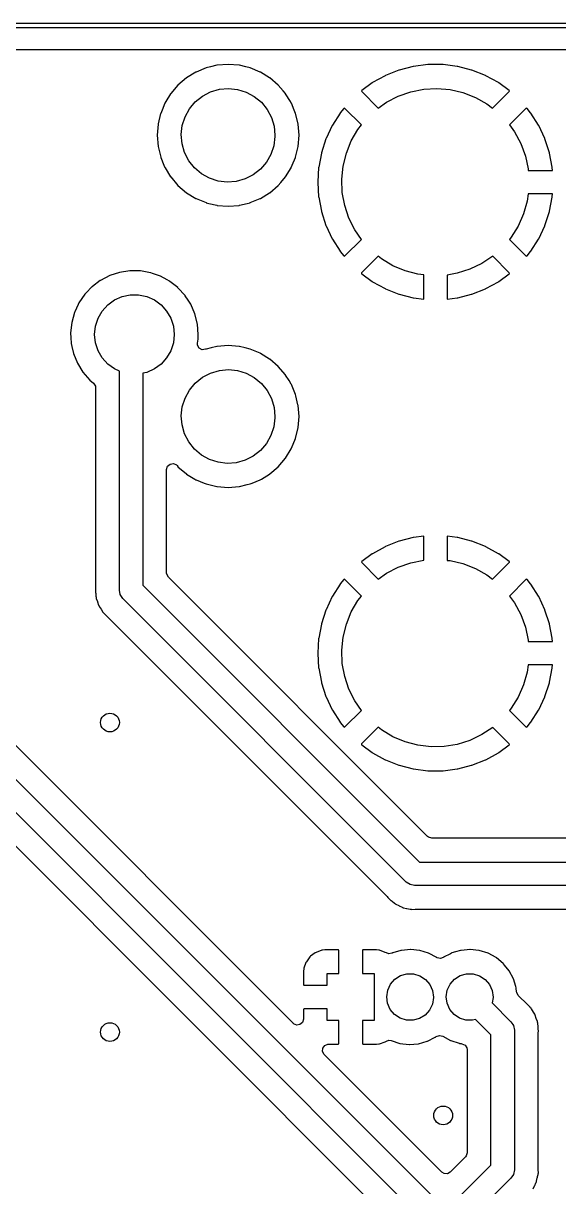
# Model space of a CAD drawing. Extents: x 10 to 287, y -200 to -10.
# Drawn here: x 145.98 to 157.41, y -80.01 to -55.19 of the extents above; entities that cross this region are included whole.
import ezdxf

# ---------------------------------------------------------------- set-up
doc = ezdxf.new("R2010")
doc.units = 0
doc.layers.add('BLACK', color=7, linetype='CONTINUOUS')

msp = doc.modelspace()

# ---------------------------------------------------------------- linework, layer by layer
at = {"layer": 'BLACK', "linetype": 'CONTINUOUS'}
for p, q in [((98.155, -55.185), (177.79, -55.185)), ((177.74, -55.285), (98.205, -55.285)), ((100.78, -55.7435), (175.6, -55.7435)), ((150.108, -56.0816), (149.972, -56.1144)), ((150.113, -56.0805), (150.108, -56.0816)), ((150.108, -56.0816), (150.108, -56.0816)), ((150.35, -56.0618), (150.113, -56.0805)), ((150.587, -56.0805), (150.35, -56.0618)), ((150.592, -56.0816), (150.587, -56.0805)), ((150.728, -56.1144), (150.592, -56.0816)), ((150.592, -56.0816), (150.592, -56.0816)), ((154.613, -56.0675), (154.308, -56.1061)), ((154.621, -56.067), (154.613, -56.0675)), ((154.929, -56.067), (154.621, -56.067)), ((154.937, -56.0675), (154.929, -56.067)), ((155.242, -56.1061), (154.937, -56.0675)), ((149.659, -56.2293), (149.465, -56.3482)), ((149.663, -56.2268), (149.659, -56.2293)), ((149.668, -56.2249), (149.663, -56.2268)), ((149.878, -56.1378), (149.668, -56.2249)), ((149.668, -56.2249), (149.668, -56.2249)), ((149.882, -56.1359), (149.878, -56.1378)), ((149.878, -56.1378), (149.878, -56.1378)), ((149.972, -56.1144), (149.882, -56.1359)), ((150.818, -56.1359), (150.728, -56.1144)), ((150.822, -56.1378), (150.818, -56.1359)), ((151.032, -56.2249), (150.822, -56.1378)), ((150.822, -56.1378), (150.822, -56.1378)), ((151.037, -56.2268), (151.032, -56.2249)), ((151.032, -56.2249), (151.032, -56.2249)), ((151.041, -56.2293), (151.037, -56.2268)), ((151.235, -56.3482), (151.041, -56.2293)), ((153.702, -56.3031), (153.432, -56.4513)), ((153.709, -56.2998), (153.702, -56.3031)), ((153.995, -56.1865), (153.709, -56.2998)), ((154.002, -56.184), (153.995, -56.1865)), ((154.3, -56.1075), (154.002, -56.184)), ((154.308, -56.1061), (154.3, -56.1075)), ((155.25, -56.1075), (155.242, -56.1061)), ((155.548, -56.184), (155.25, -56.1075)), ((155.555, -56.1865), (155.548, -56.184)), ((155.841, -56.2998), (155.555, -56.1865)), ((155.848, -56.3031), (155.841, -56.2998)), ((156.118, -56.4513), (155.848, -56.3031)), ((149.28, -56.505), (149.126, -56.6856)), ((149.461, -56.3508), (149.28, -56.505)), ((149.465, -56.3482), (149.461, -56.3508)), ((149.465, -56.3482), (149.465, -56.3482)), ((149.975, -56.6478), (150.163, -56.5927)), ((150.163, -56.5927), (150.357, -56.575)), ((150.357, -56.575), (150.551, -56.5954)), ((150.551, -56.5954), (150.738, -56.6531)), ((151.239, -56.3508), (151.235, -56.3482)), ((151.235, -56.3482), (151.235, -56.3482)), ((151.42, -56.505), (151.239, -56.3508)), ((151.525, -56.6286), (151.42, -56.505)), ((153.425, -56.4556), (153.202, -56.6177)), ((153.432, -56.4513), (153.425, -56.4556)), ((154.247, -56.6459), (154.524, -56.5908)), ((154.524, -56.5908), (154.806, -56.5752)), ((154.806, -56.5752), (155.088, -56.5996)), ((156.125, -56.4556), (156.118, -56.4513)), ((156.347, -56.6174), (156.125, -56.4556)), ((149.123, -56.6898), (149.021, -56.8572)), ((149.126, -56.6856), (149.123, -56.6898)), ((149.123, -56.6898), (149.123, -56.6898)), ((149.65, -56.8605), (149.802, -56.7382)), ((149.802, -56.7382), (149.975, -56.6478)), ((150.738, -56.6531), (150.909, -56.746)), ((150.909, -56.746), (151.06, -56.8704)), ((151.574, -56.6856), (151.525, -56.6286)), ((151.577, -56.6898), (151.574, -56.6856)), ((151.679, -56.8572), (151.577, -56.6898)), ((151.577, -56.6898), (151.577, -56.6898)), ((153.202, -56.6177), (153.194, -56.6286)), ((153.194, -56.6286), (153.201, -56.6414)), ((153.201, -56.6414), (153.554, -56.9952)), ((153.73, -56.8697), (153.981, -56.7395)), ((153.981, -56.7395), (154.247, -56.6459)), ((155.088, -56.5996), (155.363, -56.6634)), ((155.363, -56.6634), (155.627, -56.7653)), ((155.627, -56.7653), (155.873, -56.9034)), ((155.995, -56.9962), (156.35, -56.6411)), ((156.356, -56.6286), (156.347, -56.6174)), ((156.35, -56.6411), (156.356, -56.629)), ((156.356, -56.629), (156.356, -56.6286)), ((148.939, -57.0406), (148.911, -57.1074)), ((149, -56.8926), (148.939, -57.0406)), ((149.002, -56.888), (149, -56.8926)), ((149, -56.8926), (149, -56.8926)), ((149.021, -56.8572), (149.002, -56.888)), ((149.431, -57.1811), (149.525, -57.01)), ((149.525, -57.01), (149.65, -56.8605)), ((151.06, -56.8704), (151.183, -57.0216)), ((151.183, -57.0216), (151.275, -57.1939)), ((151.698, -56.888), (151.679, -56.8572)), ((151.7, -56.8926), (151.698, -56.888)), ((151.761, -57.0406), (151.7, -56.8926)), ((151.7, -56.8926), (151.7, -56.8926)), ((151.789, -57.1074), (151.761, -57.0406)), ((152.82, -57.003), (152.744, -57.0949)), ((152.831, -56.9958), (152.82, -57.003)), ((152.844, -57.0031), (152.831, -56.9958)), ((153.196, -57.3553), (152.844, -57.0031)), ((153.554, -56.9952), (153.73, -56.8697)), ((155.873, -56.9034), (155.995, -56.9962)), ((156.707, -57.002), (156.354, -57.3551)), ((156.718, -56.9958), (156.707, -57.002)), ((156.731, -57.0042), (156.718, -56.9958)), ((156.806, -57.0949), (156.731, -57.0042)), ((148.855, -57.3383), (148.837, -57.575)), ((148.857, -57.3307), (148.855, -57.3383)), ((148.91, -57.1122), (148.857, -57.3307)), ((148.911, -57.1074), (148.91, -57.1122)), ((149.372, -57.3671), (149.431, -57.1811)), ((151.275, -57.1939), (151.331, -57.3808)), ((151.79, -57.1122), (151.789, -57.1074)), ((151.843, -57.3307), (151.79, -57.1122)), ((151.845, -57.3383), (151.843, -57.3307)), ((151.863, -57.575), (151.845, -57.3383)), ((152.74, -57.1013), (152.575, -57.361)), ((152.744, -57.0949), (152.74, -57.1013)), ((156.81, -57.1013), (156.806, -57.0949)), ((156.975, -57.361), (156.81, -57.1013)), ((148.837, -57.575), (148.855, -57.8117)), ((149.35, -57.561), (149.372, -57.3671)), ((149.366, -57.7555), (149.35, -57.561)), ((151.331, -57.3808), (151.35, -57.575)), ((151.35, -57.575), (151.35, -57.6029)), ((151.845, -57.8117), (151.863, -57.575)), ((152.571, -57.368), (152.44, -57.6463)), ((152.575, -57.361), (152.571, -57.368)), ((152.979, -57.6951), (153.121, -57.4508)), ((153.121, -57.4508), (153.196, -57.3553)), ((156.354, -57.3551), (156.464, -57.5033)), ((156.464, -57.5033), (156.598, -57.752)), ((156.979, -57.368), (156.975, -57.361)), ((157.11, -57.6463), (156.979, -57.368)), ((148.855, -57.8117), (148.857, -57.8165)), ((148.857, -57.8165), (148.857, -57.8165)), ((148.857, -57.8165), (148.876, -57.8983)), ((149.42, -57.9431), (149.366, -57.7555)), ((151.325, -57.7965), (151.264, -57.9817)), ((151.35, -57.6029), (151.325, -57.7965)), ((151.824, -57.8983), (151.843, -57.8165)), ((151.843, -57.8165), (151.845, -57.8117)), ((151.843, -57.8165), (151.843, -57.8165)), ((152.437, -57.6537), (152.342, -57.9463)), ((152.44, -57.6463), (152.437, -57.6537)), ((152.873, -57.957), (152.979, -57.6951)), ((156.598, -57.752), (156.696, -58.017)), ((157.113, -57.6537), (157.11, -57.6463)), ((157.208, -57.9463), (157.113, -57.6537)), ((148.876, -57.8983), (148.911, -58.0426)), ((148.911, -58.0426), (148.913, -58.0472)), ((148.913, -58.0472), (148.913, -58.0472)), ((148.913, -58.0472), (148.98, -58.2106)), ((149.509, -58.1167), (149.42, -57.9431)), ((151.264, -57.9817), (151.167, -58.1514)), ((151.72, -58.2106), (151.787, -58.0472)), ((151.787, -58.0472), (151.789, -58.0426)), ((151.787, -58.0472), (151.787, -58.0472)), ((151.789, -58.0426), (151.824, -57.8983)), ((152.34, -57.954), (152.283, -58.2561)), ((152.342, -57.9463), (152.34, -57.954)), ((152.805, -58.2311), (152.873, -57.957)), ((156.696, -58.017), (156.755, -58.2932)), ((157.21, -57.954), (157.208, -57.9463)), ((157.267, -58.2561), (157.21, -57.954)), ((148.98, -58.2106), (149.002, -58.262)), ((149.002, -58.262), (149.004, -58.2662)), ((149.004, -58.2662), (149.123, -58.4602)), ((149.631, -58.2697), (149.509, -58.1167)), ((149.779, -58.3961), (149.631, -58.2697)), ((151.04, -58.2992), (150.886, -58.4193)), ((151.167, -58.1514), (151.04, -58.2992)), ((151.577, -58.4602), (151.696, -58.2662)), ((151.696, -58.2662), (151.698, -58.262)), ((151.698, -58.262), (151.72, -58.2106)), ((152.282, -58.264), (152.262, -58.571)), ((152.283, -58.2561), (152.282, -58.264)), ((152.776, -58.5122), (152.805, -58.2311)), ((156.755, -58.2932), (156.757, -58.325)), ((156.757, -58.325), (157.272, -58.325)), ((157.268, -58.264), (157.267, -58.2561)), ((157.272, -58.325), (157.268, -58.264)), ((149.123, -58.4602), (149.123, -58.4602)), ((149.123, -58.4602), (149.126, -58.4644)), ((149.126, -58.4644), (149.28, -58.645)), ((149.95, -58.4914), (149.779, -58.3961)), ((150.135, -58.5517), (149.95, -58.4914)), ((150.329, -58.5748), (150.135, -58.5517)), ((150.524, -58.5598), (150.329, -58.5748)), ((150.712, -58.5073), (150.524, -58.5598)), ((150.886, -58.4193), (150.712, -58.5073)), ((151.42, -58.645), (151.476, -58.579)), ((151.476, -58.579), (151.574, -58.4644)), ((151.574, -58.4644), (151.577, -58.4602)), ((151.577, -58.4602), (151.577, -58.4602)), ((152.262, -58.571), (152.262, -58.579)), ((152.262, -58.579), (152.282, -58.886)), ((152.787, -58.7945), (152.776, -58.5122)), ((149.28, -58.645), (149.461, -58.7992)), ((149.461, -58.7992), (149.465, -58.8018)), ((149.465, -58.8018), (149.465, -58.8018)), ((149.465, -58.8018), (149.659, -58.9207)), ((151.041, -58.9207), (151.235, -58.8018)), ((151.235, -58.8018), (151.239, -58.7992)), ((151.235, -58.8018), (151.235, -58.8018)), ((151.239, -58.7992), (151.42, -58.645)), ((152.838, -59.0724), (152.787, -58.7945)), ((156.754, -58.825), (156.733, -58.9806)), ((157.272, -58.825), (156.754, -58.825)), ((157.268, -58.886), (157.272, -58.825)), ((149.659, -58.9207), (149.663, -58.9232)), ((149.663, -58.9232), (149.668, -58.9251)), ((149.668, -58.9251), (149.668, -58.9251)), ((149.668, -58.9251), (149.878, -59.0122)), ((149.878, -59.0122), (149.882, -59.0141)), ((149.882, -59.0141), (149.941, -59.0282)), ((149.941, -59.0282), (150.108, -59.0684)), ((150.108, -59.0684), (150.108, -59.0684)), ((150.108, -59.0684), (150.113, -59.0695)), ((150.113, -59.0695), (150.35, -59.0882)), ((150.35, -59.0882), (150.587, -59.0695)), ((150.587, -59.0695), (150.592, -59.0684)), ((150.592, -59.0684), (150.759, -59.0282)), ((150.592, -59.0684), (150.592, -59.0684)), ((150.759, -59.0282), (150.818, -59.0141)), ((150.818, -59.0141), (150.822, -59.0122)), ((150.822, -59.0122), (151.032, -58.9251)), ((151.032, -58.9251), (151.037, -58.9232)), ((151.032, -58.9251), (151.032, -58.9251)), ((151.037, -58.9232), (151.041, -58.9207)), ((152.282, -58.886), (152.283, -58.8939)), ((152.283, -58.8939), (152.34, -59.196)), ((152.927, -59.3404), (152.838, -59.0724)), ((156.733, -58.9806), (156.657, -59.2525)), ((157.21, -59.196), (157.267, -58.8939)), ((157.267, -58.8939), (157.268, -58.886)), ((152.34, -59.196), (152.342, -59.2037)), ((152.342, -59.2037), (152.437, -59.4963)), ((156.657, -59.2525), (156.543, -59.5109)), ((157.113, -59.4963), (157.208, -59.2037)), ((157.208, -59.2037), (157.21, -59.196)), ((152.437, -59.4963), (152.44, -59.5037)), ((152.44, -59.5037), (152.571, -59.782)), ((153.054, -59.5931), (152.927, -59.3404)), ((156.543, -59.5109), (156.393, -59.7506)), ((156.979, -59.782), (157.11, -59.5037)), ((157.11, -59.5037), (157.113, -59.4963)), ((152.571, -59.782), (152.575, -59.789)), ((152.575, -59.789), (152.74, -60.0487)), ((152.843, -60.148), (153.194, -59.7966)), ((153.194, -59.7966), (153.054, -59.5931)), ((156.393, -59.7506), (156.355, -59.7958)), ((156.355, -59.7958), (156.706, -60.1469)), ((156.81, -60.0487), (156.975, -59.789)), ((156.975, -59.789), (156.979, -59.782)), ((152.74, -60.0487), (152.744, -60.0551)), ((152.744, -60.0551), (152.819, -60.1458)), ((156.73, -60.147), (156.806, -60.0551)), ((156.806, -60.0551), (156.81, -60.0487)), ((152.819, -60.1458), (152.832, -60.1542)), ((152.832, -60.1542), (152.843, -60.148)), ((153.555, -60.1543), (153.2, -60.5089)), ((153.625, -60.2113), (153.555, -60.1543)), ((153.867, -60.357), (153.625, -60.2113)), ((155.766, -60.3123), (155.511, -60.4346)), ((155.998, -60.1572), (155.766, -60.3123)), ((156.349, -60.5086), (155.998, -60.1572)), ((156.706, -60.1469), (156.719, -60.1542)), ((156.719, -60.1542), (156.73, -60.147)), ((148.034, -60.499), (147.822, -60.5684)), ((148.255, -60.4652), (148.034, -60.499)), ((148.26, -60.4652), (148.255, -60.4652)), ((148.404, -60.467), (148.26, -60.4652)), ((148.26, -60.4652), (148.26, -60.4652)), ((148.478, -60.4679), (148.404, -60.467)), ((148.483, -60.4688), (148.478, -60.4679)), ((148.693, -60.5062), (148.483, -60.4688)), ((148.483, -60.4688), (148.483, -60.4688)), ((148.698, -60.5071), (148.693, -60.5062)), ((148.693, -60.5062), (148.693, -60.5062)), ((148.703, -60.5088), (148.698, -60.5071)), ((148.738, -60.521), (148.703, -60.5088)), ((148.703, -60.5088), (148.703, -60.5088)), ((148.904, -60.5799), (148.738, -60.521)), ((153.2, -60.5089), (153.194, -60.521)), ((153.194, -60.521), (153.203, -60.5326)), ((153.203, -60.5326), (153.425, -60.6944)), ((154.127, -60.4672), (153.867, -60.357)), ((154.4, -60.5396), (154.127, -60.4672)), ((154.525, -60.5543), (154.4, -60.5396)), ((154.525, -61.0714), (154.525, -60.5543)), ((155.242, -60.5197), (155.025, -60.5558)), ((155.025, -60.5558), (155.025, -61.0714)), ((155.511, -60.4346), (155.242, -60.5197)), ((156.125, -60.6944), (156.348, -60.5323)), ((156.348, -60.5323), (156.356, -60.5214)), ((156.356, -60.521), (156.349, -60.5086)), ((156.356, -60.5214), (156.356, -60.521)), ((147.441, -60.8094), (147.322, -60.9346)), ((147.445, -60.8056), (147.441, -60.8094)), ((147.455, -60.7978), (147.445, -60.8056)), ((147.619, -60.6746), (147.455, -60.7978)), ((147.624, -60.6715), (147.619, -60.6746)), ((147.619, -60.6746), (147.619, -60.6746)), ((147.822, -60.5684), (147.624, -60.6715)), ((148.909, -60.5816), (148.904, -60.5799)), ((148.904, -60.5799), (148.904, -60.5799)), ((149.047, -60.6581), (148.909, -60.5816)), ((149.096, -60.6849), (149.047, -60.6581)), ((149.104, -60.6896), (149.096, -60.6849)), ((149.108, -60.6928), (149.104, -60.6896)), ((149.276, -60.8248), (149.108, -60.6928)), ((149.108, -60.6928), (149.108, -60.6928)), ((153.425, -60.6944), (153.432, -60.6987)), ((153.432, -60.6987), (153.702, -60.8469)), ((155.848, -60.8469), (156.118, -60.6987)), ((156.118, -60.6987), (156.125, -60.6944)), ((147.291, -60.9671), (147.165, -61.1517)), ((147.322, -60.9346), (147.291, -60.9671)), ((147.925, -61.0889), (148.087, -61.0166)), ((148.087, -61.0166), (148.261, -60.9797)), ((148.261, -60.9797), (148.439, -60.9797)), ((148.439, -60.9797), (148.613, -61.0166)), ((148.613, -61.0166), (148.775, -61.0889)), ((149.276, -60.8249), (149.276, -60.8248)), ((149.28, -60.8281), (149.276, -60.8249)), ((149.43, -60.9933), (149.28, -60.8281)), ((149.433, -60.9976), (149.43, -60.9933)), ((149.495, -61.0945), (149.433, -60.9976)), ((149.433, -60.9976), (149.433, -60.9976)), ((153.702, -60.8469), (153.709, -60.8502)), ((153.709, -60.8502), (153.995, -60.9635)), ((153.995, -60.9635), (154.002, -60.966)), ((154.002, -60.966), (154.3, -61.0425)), ((154.3, -61.0425), (154.308, -61.0439)), ((154.308, -61.0439), (154.525, -61.0714)), ((155.025, -61.0714), (155.242, -61.0439)), ((155.242, -61.0439), (155.25, -61.0425)), ((155.25, -61.0425), (155.548, -60.966)), ((155.548, -60.966), (155.555, -60.9635)), ((155.555, -60.9635), (155.841, -60.8502)), ((155.841, -60.8502), (155.848, -60.8469)), ((147.149, -61.1856), (147.076, -61.3419)), ((147.165, -61.1517), (147.149, -61.1856)), ((147.662, -61.3254), (147.781, -61.1933)), ((147.781, -61.1933), (147.925, -61.0889)), ((148.775, -61.0889), (148.919, -61.1933)), ((148.919, -61.1933), (149.038, -61.3254)), ((149.551, -61.1808), (149.495, -61.0945)), ((149.64, -61.3857), (149.551, -61.1808)), ((147.071, -61.3543), (147.011, -61.5696)), ((147.076, -61.3419), (147.071, -61.3543)), ((147.519, -61.6483), (147.573, -61.4793)), ((147.573, -61.4793), (147.662, -61.3254)), ((149.038, -61.3254), (149.127, -61.4793)), ((149.127, -61.4793), (149.181, -61.6483)), ((149.695, -61.6024), (149.64, -61.3857)), ((147.011, -61.5696), (146.987, -61.7917)), ((146.987, -61.7917), (146.988, -61.7968)), ((146.988, -61.7968), (146.988, -61.7969)), ((146.988, -61.7969), (146.993, -61.8916)), ((147.5, -61.825), (147.519, -61.6483)), ((149.181, -61.6483), (149.2, -61.825)), ((149.713, -61.825), (149.695, -61.6024)), ((146.993, -61.8916), (147, -62.0147)), ((147, -62.0147), (147.001, -62.0198)), ((147.001, -62.0198), (147.001, -62.0198)), ((147.001, -62.0198), (147.015, -62.0816)), ((147.519, -62.0017), (147.5, -61.825)), ((147.573, -62.1707), (147.519, -62.0017)), ((149.181, -62.0017), (149.127, -62.1707)), ((149.2, -61.825), (149.181, -62.0017)), ((149.696, -62.0085), (149.707, -61.9266)), ((149.699, -62.0561), (149.696, -62.0085)), ((149.735, -62.1171), (149.699, -62.0561)), ((149.707, -61.9266), (149.712, -61.8916)), ((149.712, -61.8916), (149.713, -61.825)), ((147.015, -62.0816), (147.049, -62.2326)), ((147.049, -62.2326), (147.133, -62.4396)), ((147.662, -62.3246), (147.573, -62.1707)), ((149.127, -62.1707), (149.038, -62.3246)), ((149.799, -62.1489), (149.735, -62.1171)), ((149.869, -62.1413), (149.799, -62.1489)), ((149.878, -62.1378), (149.869, -62.1413)), ((149.882, -62.1359), (149.878, -62.1378)), ((149.878, -62.1378), (149.878, -62.1378)), ((149.986, -62.111), (149.882, -62.1359)), ((150.108, -62.0816), (149.986, -62.111)), ((150.113, -62.0805), (150.108, -62.0816)), ((150.108, -62.0816), (150.108, -62.0816)), ((150.35, -62.0618), (150.113, -62.0805)), ((150.587, -62.0805), (150.35, -62.0618)), ((150.592, -62.0816), (150.587, -62.0805)), ((150.714, -62.111), (150.592, -62.0816)), ((150.592, -62.0816), (150.592, -62.0816)), ((150.818, -62.1359), (150.714, -62.111)), ((150.822, -62.1378), (150.818, -62.1359)), ((151.032, -62.2249), (150.822, -62.1378)), ((150.822, -62.1378), (150.822, -62.1378)), ((151.037, -62.2268), (151.032, -62.2249)), ((151.032, -62.2249), (151.032, -62.2249)), ((151.041, -62.2293), (151.037, -62.2268)), ((151.235, -62.3482), (151.041, -62.2293)), ((147.133, -62.4396), (147.25, -62.6301)), ((147.781, -62.4567), (147.662, -62.3246)), ((147.925, -62.5611), (147.781, -62.4567)), ((148.919, -62.4567), (148.775, -62.5611)), ((149.038, -62.3246), (148.919, -62.4567)), ((151.239, -62.3508), (151.235, -62.3482)), ((151.235, -62.3482), (151.235, -62.3482)), ((151.42, -62.505), (151.239, -62.3508)), ((151.574, -62.6856), (151.42, -62.505)), ((147.25, -62.6301), (147.396, -62.7989)), ((147.396, -62.7989), (147.473, -62.8625)), ((148.03, -62.6079), (147.925, -62.5611)), ((148.03, -67.28), (148.03, -62.6079)), ((148.613, -62.6334), (148.53, -62.651)), ((148.53, -62.651), (148.53, -67.1764)), ((148.775, -62.5611), (148.613, -62.6334)), ((149.65, -62.8605), (149.802, -62.7382)), ((149.802, -62.7382), (149.975, -62.6478)), ((149.975, -62.6478), (150.163, -62.5927)), ((150.163, -62.5927), (150.357, -62.575)), ((150.357, -62.575), (150.551, -62.5954)), ((150.551, -62.5954), (150.738, -62.6531)), ((150.738, -62.6531), (150.909, -62.746)), ((150.909, -62.746), (151.06, -62.8704)), ((151.577, -62.6898), (151.574, -62.6856)), ((151.65, -62.8093), (151.577, -62.6898)), ((151.577, -62.6898), (151.577, -62.6898)), ((147.473, -62.8625), (147.476, -62.8651)), ((147.476, -62.8651), (147.516, -62.924)), ((147.516, -62.924), (147.522, -62.9621)), ((147.522, -62.9621), (147.522, -67.2129)), ((149.431, -63.1811), (149.525, -63.01)), ((149.525, -63.01), (149.65, -62.8605)), ((151.06, -62.8704), (151.183, -63.0216)), ((151.183, -63.0216), (151.275, -63.1939)), ((151.698, -62.888), (151.65, -62.8093)), ((151.7, -62.8926), (151.698, -62.888)), ((151.787, -63.1028), (151.7, -62.8926)), ((151.7, -62.8926), (151.7, -62.8926)), ((149.372, -63.3671), (149.431, -63.1811)), ((151.275, -63.1939), (151.331, -63.3808)), ((151.789, -63.1074), (151.787, -63.1028)), ((151.796, -63.1362), (151.789, -63.1074)), ((151.841, -63.3232), (151.796, -63.1362)), ((149.35, -63.561), (149.372, -63.3671)), ((151.331, -63.3808), (151.35, -63.575)), ((151.845, -63.3383), (151.841, -63.3232)), ((151.863, -63.575), (151.845, -63.3383)), ((149.366, -63.7555), (149.35, -63.561)), ((149.42, -63.9431), (149.366, -63.7555)), ((151.35, -63.6029), (151.325, -63.7965)), ((151.35, -63.575), (151.35, -63.6029)), ((151.845, -63.8117), (151.863, -63.575)), ((149.509, -64.1167), (149.42, -63.9431)), ((151.264, -63.9817), (151.167, -64.1514)), ((151.325, -63.7965), (151.264, -63.9817)), ((151.789, -64.0426), (151.845, -63.8117)), ((149.631, -64.2697), (149.509, -64.1167)), ((149.779, -64.3961), (149.631, -64.2697)), ((151.167, -64.1514), (151.04, -64.2992)), ((151.577, -64.4602), (151.696, -64.2662)), ((151.696, -64.2662), (151.698, -64.262)), ((151.698, -64.262), (151.703, -64.251)), ((151.703, -64.251), (151.787, -64.0472)), ((151.787, -64.0472), (151.789, -64.0426)), ((151.787, -64.0472), (151.787, -64.0472)), ((149.95, -64.4914), (149.779, -64.3961)), ((150.135, -64.5517), (149.95, -64.4914)), ((150.712, -64.5073), (150.524, -64.5598)), ((150.886, -64.4193), (150.712, -64.5073)), ((151.04, -64.2992), (150.886, -64.4193)), ((151.42, -64.645), (151.574, -64.4644)), ((151.574, -64.4644), (151.577, -64.4602)), ((151.577, -64.4602), (151.577, -64.4602)), ((149.038, -64.7037), (149.059, -64.6356)), ((149.038, -66.9136), (149.038, -64.7037)), ((149.059, -64.6356), (149.112, -64.5891)), ((149.112, -64.5891), (149.182, -64.579)), ((149.182, -64.579), (149.247, -64.6085)), ((149.247, -64.6085), (149.26, -64.6219)), ((149.26, -64.6219), (149.277, -64.6412)), ((149.277, -64.6412), (149.28, -64.645)), ((149.28, -64.645), (149.461, -64.7992)), ((150.329, -64.5748), (150.135, -64.5517)), ((150.524, -64.5598), (150.329, -64.5748)), ((151.239, -64.7992), (151.42, -64.645)), ((149.461, -64.7992), (149.465, -64.8018)), ((149.465, -64.8018), (149.465, -64.8018)), ((149.465, -64.8018), (149.64, -64.9094)), ((149.64, -64.9094), (149.663, -64.9232)), ((149.663, -64.9232), (149.668, -64.9251)), ((149.668, -64.9251), (149.668, -64.9251)), ((149.668, -64.9251), (149.839, -64.9961)), ((149.839, -64.9961), (149.882, -65.0141)), ((149.882, -65.0141), (149.941, -65.0282)), ((149.941, -65.0282), (150.108, -65.0684)), ((150.592, -65.0684), (150.759, -65.0282)), ((150.759, -65.0282), (150.818, -65.0141)), ((150.818, -65.0141), (150.861, -64.9961)), ((150.861, -64.9961), (151.032, -64.9251)), ((151.032, -64.9251), (151.037, -64.9232)), ((151.032, -64.9251), (151.032, -64.9251)), ((151.037, -64.9232), (151.06, -64.9094)), ((151.06, -64.9094), (151.235, -64.8018)), ((151.235, -64.8018), (151.239, -64.7992)), ((151.235, -64.8018), (151.235, -64.8018)), ((150.108, -65.0684), (150.108, -65.0684)), ((150.108, -65.0684), (150.113, -65.0695)), ((150.113, -65.0695), (150.35, -65.0882)), ((150.35, -65.0882), (150.587, -65.0695)), ((150.587, -65.0695), (150.592, -65.0684)), ((150.592, -65.0684), (150.592, -65.0684)), ((153.995, -66.2365), (153.709, -66.3498)), ((154.002, -66.234), (153.995, -66.2365)), ((154.3, -66.1575), (154.002, -66.234)), ((154.308, -66.1561), (154.3, -66.1575)), ((154.525, -66.1286), (154.308, -66.1561)), ((154.525, -66.6407), (154.525, -66.1286)), ((155.242, -66.1561), (155.025, -66.1286)), ((155.025, -66.1286), (155.025, -66.6442)), ((155.25, -66.1575), (155.242, -66.1561)), ((155.548, -66.234), (155.25, -66.1575)), ((155.555, -66.2365), (155.548, -66.234)), ((155.841, -66.3498), (155.555, -66.2365)), ((151.742, -76.5238), (141.679, -66.4611)), ((153.425, -66.5056), (153.202, -66.6677)), ((153.432, -66.5013), (153.425, -66.5056)), ((153.702, -66.3531), (153.432, -66.5013)), ((153.709, -66.3498), (153.702, -66.3531)), ((155.848, -66.3531), (155.841, -66.3498)), ((156.118, -66.5013), (155.848, -66.3531)), ((156.125, -66.5056), (156.118, -66.5013)), ((156.347, -66.6674), (156.125, -66.5056)), ((153.202, -66.6677), (153.194, -66.6786)), ((153.194, -66.6786), (153.201, -66.6914)), ((153.201, -66.6914), (153.554, -67.0452)), ((153.981, -66.7895), (154.247, -66.6959)), ((154.247, -66.6959), (154.524, -66.6408)), ((154.524, -66.6408), (154.525, -66.6407)), ((155.025, -66.6442), (155.088, -66.6496)), ((155.088, -66.6496), (155.363, -66.7134)), ((155.363, -66.7134), (155.627, -66.8153)), ((155.995, -67.0462), (156.35, -66.6911)), ((156.356, -66.6786), (156.347, -66.6674)), ((156.35, -66.6911), (156.356, -66.679)), ((156.356, -66.679), (156.356, -66.6786)), ((141.272, -66.7732), (155.003, -80.5038)), ((149.041, -66.9404), (149.038, -66.9136)), ((149.075, -67.0027), (149.041, -66.9404)), ((154.607, -72.5346), (149.075, -67.0027)), ((153.554, -67.0452), (153.73, -66.9197)), ((153.73, -66.9197), (153.981, -66.7895)), ((155.627, -66.8153), (155.873, -66.9534)), ((155.873, -66.9534), (155.995, -67.0462)), ((154.79, -80.9982), (140.992, -67.2)), ((147.52, -67.2319), (147.517, -67.2533)), ((147.517, -67.2533), (147.517, -67.2606)), ((147.517, -67.2606), (147.517, -67.2606)), ((147.517, -67.2606), (147.521, -67.306)), ((147.522, -67.2129), (147.52, -67.2319)), ((148.53, -67.1764), (154.434, -73.08)), ((152.74, -67.1513), (152.575, -67.411)), ((152.744, -67.1449), (152.74, -67.1513)), ((152.82, -67.053), (152.744, -67.1449)), ((152.831, -67.0458), (152.82, -67.053)), ((152.844, -67.0531), (152.831, -67.0458)), ((153.196, -67.4053), (152.844, -67.0531)), ((156.707, -67.052), (156.354, -67.4051)), ((156.718, -67.0458), (156.707, -67.052)), ((156.731, -67.0542), (156.718, -67.0458)), ((156.806, -67.1449), (156.731, -67.0542)), ((156.81, -67.1513), (156.806, -67.1449)), ((156.975, -67.411), (156.81, -67.1513)), ((147.521, -67.306), (147.522, -67.3162)), ((147.522, -67.3162), (147.522, -67.3243)), ((147.522, -67.3243), (147.522, -67.3279)), ((147.522, -67.3279), (147.525, -67.3525)), ((147.525, -67.3525), (147.525, -67.3569)), ((147.525, -67.3569), (147.529, -67.4051)), ((147.529, -67.4051), (147.531, -67.4296)), ((147.531, -67.4296), (147.533, -67.4366)), ((147.533, -67.4366), (147.535, -67.4426)), ((147.535, -67.4426), (147.536, -67.4484)), ((147.536, -67.4484), (147.537, -67.4557)), ((147.537, -67.4557), (147.562, -67.5243)), ((148.049, -67.3757), (148.03, -67.28)), ((148.103, -67.4568), (148.049, -67.3757)), ((154.153, -73.5068), (148.103, -67.4568)), ((152.571, -67.418), (152.44, -67.6963)), ((152.575, -67.411), (152.571, -67.418)), ((152.979, -67.7451), (153.121, -67.5008)), ((153.121, -67.5008), (153.196, -67.4053)), ((156.354, -67.4051), (156.464, -67.5533)), ((156.979, -67.418), (156.975, -67.411)), ((157.11, -67.6963), (156.979, -67.418)), ((140.818, -67.7454), (154.245, -81.1719)), ((147.562, -67.5243), (147.563, -67.5285)), ((147.563, -67.5285), (147.586, -67.5979)), ((147.586, -67.5979), (147.589, -67.6042)), ((147.589, -67.6042), (147.592, -67.6096)), ((147.592, -67.6096), (147.595, -67.6151)), ((147.595, -67.6151), (147.597, -67.6219)), ((147.597, -67.6219), (147.601, -67.6281)), ((147.601, -67.6281), (147.601, -67.6281)), ((147.601, -67.6281), (147.637, -67.683)), ((147.637, -67.683), (147.64, -67.6867)), ((147.64, -67.6867), (147.677, -67.7491)), ((147.677, -67.7491), (147.681, -67.7533)), ((147.681, -67.7533), (147.681, -67.7533)), ((147.681, -67.7533), (147.685, -67.7575)), ((147.685, -67.7575), (147.685, -67.7575)), ((147.685, -67.7575), (147.687, -67.7605)), ((147.687, -67.7605), (147.69, -67.7637)), ((147.69, -67.7637), (147.694, -67.7699)), ((152.437, -67.7037), (152.342, -67.9963)), ((152.44, -67.6963), (152.437, -67.7037)), ((152.873, -68.007), (152.979, -67.7451)), ((156.464, -67.5533), (156.598, -67.802)), ((157.113, -67.7037), (157.11, -67.6963)), ((157.208, -67.9963), (157.113, -67.7037)), ((147.694, -67.7699), (147.749, -67.822)), ((147.749, -67.822), (147.75, -67.8231)), ((147.75, -67.8231), (147.753, -67.8255)), ((147.753, -67.8255), (153.746, -73.8189)), ((152.34, -68.004), (152.283, -68.3061)), ((152.342, -67.9963), (152.34, -68.004)), ((152.805, -68.2811), (152.873, -68.007)), ((156.598, -67.802), (156.696, -68.067)), ((157.21, -68.004), (157.208, -67.9963)), ((157.267, -68.3061), (157.21, -68.004)), ((156.696, -68.067), (156.755, -68.3432)), ((152.282, -68.314), (152.262, -68.621)), ((152.283, -68.3061), (152.282, -68.314)), ((152.776, -68.5622), (152.805, -68.2811)), ((156.755, -68.3432), (156.757, -68.375)), ((156.757, -68.375), (157.272, -68.375)), ((157.268, -68.314), (157.267, -68.3061)), ((157.272, -68.375), (157.268, -68.314)), ((152.262, -68.621), (152.262, -68.629)), ((152.262, -68.629), (152.282, -68.936)), ((152.787, -68.8445), (152.776, -68.5622)), ((152.282, -68.936), (152.283, -68.9439)), ((152.283, -68.9439), (152.34, -69.246)), ((152.838, -69.1224), (152.787, -68.8445)), ((156.754, -68.875), (156.733, -69.0306)), ((157.272, -68.875), (156.754, -68.875)), ((157.21, -69.246), (157.267, -68.9439)), ((157.267, -68.9439), (157.268, -68.936)), ((157.268, -68.936), (157.272, -68.875)), ((152.34, -69.246), (152.342, -69.2537)), ((152.342, -69.2537), (152.437, -69.5463)), ((152.927, -69.3904), (152.838, -69.1224)), ((156.733, -69.0306), (156.657, -69.3025)), ((157.113, -69.5463), (157.208, -69.2537)), ((157.208, -69.2537), (157.21, -69.246)), ((153.054, -69.6431), (152.927, -69.3904)), ((156.657, -69.3025), (156.543, -69.5609)), ((152.437, -69.5463), (152.44, -69.5537)), ((152.44, -69.5537), (152.571, -69.832)), ((153.194, -69.8466), (153.054, -69.6431)), ((156.543, -69.5609), (156.393, -69.8006)), ((156.979, -69.832), (157.11, -69.5537)), ((157.11, -69.5537), (157.113, -69.5463)), ((152.571, -69.832), (152.575, -69.839)), ((152.575, -69.839), (152.74, -70.0987)), ((152.843, -70.198), (153.194, -69.8466)), ((156.393, -69.8006), (156.355, -69.8458)), ((156.355, -69.8458), (156.706, -70.1969)), ((156.81, -70.0987), (156.975, -69.839)), ((156.975, -69.839), (156.979, -69.832)), ((152.74, -70.0987), (152.744, -70.1051)), ((152.744, -70.1051), (152.819, -70.1958)), ((152.819, -70.1958), (152.832, -70.2042)), ((152.832, -70.2042), (152.843, -70.198)), ((153.555, -70.2043), (153.2, -70.5589)), ((153.625, -70.2613), (153.555, -70.2043)), ((155.998, -70.2072), (155.766, -70.3623)), ((156.349, -70.5586), (155.998, -70.2072)), ((156.706, -70.1969), (156.719, -70.2042)), ((156.719, -70.2042), (156.73, -70.197)), ((156.73, -70.197), (156.806, -70.1051)), ((156.806, -70.1051), (156.81, -70.0987)), ((153.867, -70.407), (153.625, -70.2613)), ((154.127, -70.5172), (153.867, -70.407)), ((155.511, -70.4846), (155.242, -70.5697)), ((155.766, -70.3623), (155.511, -70.4846)), ((153.2, -70.5589), (153.194, -70.571)), ((153.194, -70.571), (153.203, -70.5826)), ((153.203, -70.5826), (153.425, -70.7444)), ((154.4, -70.5896), (154.127, -70.5172)), ((154.681, -70.6228), (154.4, -70.5896)), ((154.963, -70.6161), (154.681, -70.6228)), ((155.242, -70.5697), (154.963, -70.6161)), ((156.125, -70.7444), (156.348, -70.5823)), ((156.348, -70.5823), (156.356, -70.5714)), ((156.356, -70.571), (156.349, -70.5586)), ((156.356, -70.5714), (156.356, -70.571)), ((153.425, -70.7444), (153.432, -70.7487)), ((153.432, -70.7487), (153.702, -70.8969)), ((153.702, -70.8969), (153.709, -70.9002)), ((153.709, -70.9002), (153.995, -71.0135)), ((155.555, -71.0135), (155.841, -70.9002)), ((155.841, -70.9002), (155.848, -70.8969)), ((155.848, -70.8969), (156.118, -70.7487)), ((156.118, -70.7487), (156.125, -70.7444)), ((153.995, -71.0135), (154.002, -71.016)), ((154.002, -71.016), (154.3, -71.0925)), ((154.3, -71.0925), (154.308, -71.0939)), ((154.308, -71.0939), (154.613, -71.1325)), ((154.613, -71.1325), (154.621, -71.133)), ((154.621, -71.133), (154.929, -71.133)), ((154.929, -71.133), (154.937, -71.1325)), ((154.937, -71.1325), (155.242, -71.0939)), ((155.242, -71.0939), (155.25, -71.0925)), ((155.25, -71.0925), (155.548, -71.016)), ((155.548, -71.016), (155.555, -71.0135)), ((154.628, -72.5515), (154.607, -72.5346)), ((154.696, -72.5715), (154.628, -72.5515)), ((169.929, -72.5715), (154.696, -72.5715)), ((154.434, -73.08), (170.191, -73.08)), ((154.234, -73.561), (154.153, -73.5068)), ((154.33, -73.58), (154.234, -73.561)), ((170.295, -73.58), (154.33, -73.58)), ((153.746, -73.8189), (153.759, -73.8333)), ((153.759, -73.8333), (153.767, -73.8449)), ((153.767, -73.8449), (153.767, -73.8449)), ((153.767, -73.8449), (153.771, -73.8508)), ((153.771, -73.8508), (153.777, -73.8556)), ((153.777, -73.8556), (153.777, -73.8556)), ((153.777, -73.8556), (153.812, -73.885)), ((153.812, -73.885), (153.819, -73.892)), ((153.819, -73.892), (153.825, -73.8977)), ((153.825, -73.8977), (153.828, -73.8999)), ((153.828, -73.8999), (153.847, -73.9153)), ((153.847, -73.9153), (153.851, -73.9181)), ((153.851, -73.9181), (153.899, -73.9592)), ((153.899, -73.9592), (153.906, -73.9653)), ((153.906, -73.9653), (153.913, -73.9687)), ((153.913, -73.9687), (153.918, -73.972)), ((153.918, -73.972), (153.923, -73.9752)), ((153.923, -73.9752), (153.929, -73.9797)), ((153.929, -73.9797), (153.995, -74.0107)), ((153.995, -74.0107), (153.999, -74.0126)), ((153.999, -74.0126), (154.064, -74.0458)), ((154.064, -74.0458), (154.071, -74.0475)), ((154.071, -74.0475), (154.077, -74.0496)), ((154.077, -74.0496), (154.082, -74.0515)), ((154.082, -74.0515), (154.089, -74.0546)), ((154.089, -74.0546), (154.096, -74.0561)), ((154.096, -74.0561), (154.096, -74.0561)), ((154.096, -74.0561), (154.16, -74.0695)), ((154.16, -74.0695), (154.165, -74.0705)), ((154.165, -74.0705), (154.236, -74.0878)), ((154.236, -74.0878), (154.241, -74.0882)), ((154.241, -74.0882), (154.241, -74.0882)), ((154.241, -74.0882), (154.247, -74.0885)), ((154.247, -74.0885), (154.247, -74.0885)), ((154.247, -74.0885), (154.251, -74.0888)), ((154.251, -74.0888), (154.255, -74.0891)), ((154.255, -74.0891), (154.262, -74.0906)), ((154.262, -74.0906), (154.34, -74.0885)), ((154.34, -74.0885), (154.343, -74.0885)), ((154.343, -74.0885), (170.228, -74.0885)), ((152.347, -74.9615), (152.227, -75.0067)), ((152.363, -74.9579), (152.347, -74.9615)), ((152.414, -74.9524), (152.363, -74.9579)), ((152.42, -74.952), (152.414, -74.9524)), ((152.697, -74.952), (152.42, -74.952)), ((152.705, -74.9537), (152.697, -74.952)), ((152.707, -74.9549), (152.705, -74.9537)), ((152.711, -74.9701), (152.707, -74.9549)), ((153.221, -74.9579), (153.219, -74.9655)), ((153.222, -74.9565), (153.221, -74.9579)), ((153.237, -74.952), (153.222, -74.9565)), ((153.51, -74.952), (153.237, -74.952)), ((153.516, -74.9524), (153.51, -74.952)), ((153.567, -74.9579), (153.516, -74.9524)), ((153.583, -74.9615), (153.567, -74.9579)), ((153.703, -75.0067), (153.583, -74.9615)), ((154.051, -74.964), (154.045, -74.9646)), ((154.179, -74.9524), (154.051, -74.964)), ((154.051, -74.964), (154.051, -74.964)), ((154.242, -74.9466), (154.179, -74.9524)), ((154.248, -74.9473), (154.242, -74.9466)), ((154.433, -74.9667), (154.248, -74.9473)), ((154.248, -74.9473), (154.248, -74.9473)), ((155.321, -74.964), (155.315, -74.9646)), ((155.449, -74.9524), (155.321, -74.964)), ((155.321, -74.964), (155.321, -74.964)), ((155.512, -74.9466), (155.449, -74.9524)), ((155.518, -74.9473), (155.512, -74.9466)), ((155.703, -74.9667), (155.518, -74.9473)), ((155.518, -74.9473), (155.518, -74.9473)), ((152.02, -75.2064), (152.012, -75.2219)), ((152.097, -75.1043), (152.02, -75.2064)), ((152.109, -75.0917), (152.097, -75.1043)), ((152.211, -75.0152), (152.109, -75.0917)), ((152.227, -75.0067), (152.211, -75.0152)), ((152.711, -75.46), (152.711, -74.9701)), ((153.219, -74.9655), (153.219, -75.46)), ((153.727, -75.0195), (153.703, -75.0067)), ((153.728, -75.0175), (153.727, -75.0195)), ((153.78, -75.0374), (153.728, -75.0175)), ((153.844, -75.0247), (153.78, -75.0374)), ((153.849, -75.0237), (153.844, -75.0256)), ((153.844, -75.0256), (153.844, -75.0247)), ((153.85, -75.0233), (153.849, -75.0236)), ((153.849, -75.0236), (153.849, -75.0237)), ((153.855, -75.0204), (153.85, -75.0233)), ((153.865, -75.0176), (153.855, -75.0204)), ((154.039, -74.9663), (153.865, -75.0176)), ((154.045, -74.9646), (154.039, -74.9663)), ((154.039, -74.9663), (154.039, -74.9663)), ((154.439, -74.9673), (154.433, -74.9667)), ((154.433, -74.9667), (154.433, -74.9667)), ((154.628, -75.0258), (154.439, -74.9673)), ((154.802, -75.1199), (154.628, -75.0258)), ((154.804, -75.1217), (154.802, -75.1199)), ((154.814, -75.1273), (154.804, -75.1217)), ((154.883, -75.14), (154.814, -75.1273)), ((154.939, -75.1172), (154.883, -75.14)), ((154.94, -75.1193), (154.939, -75.1172)), ((154.945, -75.1159), (154.94, -75.1193)), ((154.95, -75.112), (154.945, -75.1159)), ((155.093, -75.0374), (154.95, -75.112)), ((155.12, -75.0233), (155.093, -75.0374)), ((155.125, -75.0204), (155.12, -75.0233)), ((155.12, -75.0233), (155.12, -75.0233)), ((155.204, -74.9972), (155.125, -75.0204)), ((155.309, -74.9663), (155.204, -74.9972)), ((155.315, -74.9646), (155.309, -74.9663)), ((155.309, -74.9663), (155.309, -74.9663)), ((155.709, -74.9673), (155.703, -74.9667)), ((155.703, -74.9667), (155.703, -74.9667)), ((155.898, -75.0258), (155.709, -74.9673)), ((156.072, -75.1199), (155.898, -75.0258)), ((156.076, -75.1238), (156.072, -75.1199)), ((156.219, -75.242), (156.076, -75.1238)), ((156.076, -75.1238), (156.076, -75.1238)), ((151.963, -75.3576), (151.957, -75.4085)), ((151.957, -75.4085), (151.957, -75.4153)), ((151.957, -75.4153), (151.957, -75.6879)), ((151.967, -75.3424), (151.963, -75.3576)), ((152.012, -75.2219), (151.967, -75.3424)), ((152.465, -75.706), (152.465, -75.46)), ((152.465, -75.46), (152.711, -75.46)), ((153.219, -75.46), (153.465, -75.46)), ((153.465, -75.46), (153.465, -76.46)), ((156.224, -75.2459), (156.219, -75.242)), ((156.228, -75.2507), (156.224, -75.2459)), ((156.25, -75.2779), (156.228, -75.2507)), ((156.228, -75.2507), (156.228, -75.2507)), ((156.349, -75.3992), (156.25, -75.2779)), ((156.442, -75.5738), (156.349, -75.3992)), ((151.957, -75.6879), (151.961, -75.7031)), ((151.961, -75.7031), (151.963, -75.7043)), ((151.963, -75.7043), (151.971, -75.706)), ((151.971, -75.706), (152.465, -75.706)), ((153.757, -75.8138), (153.817, -75.6855)), ((153.817, -75.6855), (153.911, -75.5792)), ((153.911, -75.5792), (154.031, -75.5036)), ((154.031, -75.5036), (154.167, -75.4646)), ((154.167, -75.4646), (154.309, -75.4655)), ((154.309, -75.4655), (154.445, -75.5061)), ((154.445, -75.5061), (154.564, -75.5832)), ((154.564, -75.5832), (154.656, -75.6906)), ((154.656, -75.6906), (154.715, -75.8197)), ((155.027, -75.8138), (155.087, -75.6855)), ((155.087, -75.6855), (155.181, -75.5792)), ((155.181, -75.5792), (155.301, -75.5036)), ((155.301, -75.5036), (155.437, -75.4646)), ((155.437, -75.4646), (155.579, -75.4655)), ((155.579, -75.4655), (155.715, -75.5061)), ((155.715, -75.5061), (155.834, -75.5832)), ((155.834, -75.5832), (155.926, -75.6906)), ((155.926, -75.6906), (155.985, -75.8197)), ((156.491, -75.7375), (156.442, -75.5738)), ((153.735, -75.9539), (153.757, -75.8138)), ((153.753, -76.0945), (153.735, -75.9539)), ((154.715, -75.8197), (154.735, -75.96)), ((155.005, -75.9539), (155.027, -75.8138)), ((155.023, -76.0945), (155.005, -75.9539)), ((155.985, -75.8197), (156.005, -75.96)), ((156.499, -75.7632), (156.491, -75.7375)), ((156.5, -75.7693), (156.499, -75.7632)), ((156.508, -75.8494), (156.5, -75.7693)), ((156.51, -75.8638), (156.508, -75.8494)), ((156.544, -75.9262), (156.51, -75.8638)), ((156.737, -76.1195), (156.544, -75.9262)), ((153.811, -76.2242), (153.753, -76.0945)), ((154.711, -76.112), (154.65, -76.2396)), ((154.735, -75.9722), (154.711, -76.112)), ((154.735, -75.96), (154.735, -75.9722)), ((155.081, -76.2242), (155.023, -76.0945)), ((156.005, -75.9722), (155.986, -76.087)), ((155.986, -76.087), (156.387, -76.4882)), ((156.005, -75.96), (156.005, -75.9722)), ((156.74, -76.1219), (156.737, -76.1195)), ((156.796, -76.1751), (156.74, -76.1219)), ((156.8, -76.1813), (156.796, -76.1751)), ((156.803, -76.1845), (156.8, -76.1813)), ((156.805, -76.1875), (156.803, -76.1845)), ((156.813, -76.1959), (156.805, -76.1875)), ((156.805, -76.1875), (156.805, -76.1875)), ((156.815, -76.2007), (156.813, -76.1959)), ((156.824, -76.214), (156.815, -76.2007)), ((156.815, -76.2007), (156.815, -76.2007)), ((151.957, -76.4347), (151.937, -76.5029)), ((151.959, -76.2199), (151.957, -76.2275)), ((151.957, -76.2275), (151.957, -76.4347)), ((151.96, -76.2185), (151.959, -76.2199)), ((151.975, -76.214), (151.96, -76.2185)), ((152.465, -76.214), (151.975, -76.214)), ((152.465, -76.46), (152.465, -76.214)), ((153.902, -76.3327), (153.811, -76.2242)), ((154.02, -76.4113), (153.902, -76.3327)), ((154.155, -76.4536), (154.02, -76.4113)), ((154.434, -76.4189), (154.297, -76.4562)), ((154.554, -76.3447), (154.434, -76.4189)), ((154.65, -76.2396), (154.554, -76.3447)), ((155.172, -76.3327), (155.081, -76.2242)), ((155.29, -76.4113), (155.172, -76.3327)), ((155.425, -76.4536), (155.29, -76.4113)), ((155.63, -76.4389), (155.567, -76.4562)), ((155.96, -76.7686), (155.63, -76.4389)), ((156.845, -76.2494), (156.824, -76.214)), ((156.85, -76.2583), (156.845, -76.2494)), ((156.853, -76.262), (156.85, -76.2583)), ((156.893, -76.3231), (156.853, -76.262)), ((156.895, -76.3299), (156.893, -76.3231)), ((156.898, -76.3354), (156.895, -76.3299)), ((156.901, -76.3408), (156.898, -76.3354)), ((156.904, -76.3471), (156.901, -76.3408)), ((156.927, -76.4166), (156.904, -76.3471)), ((156.928, -76.4207), (156.927, -76.4166)), ((156.951, -76.4824), (156.928, -76.4207)), ((151.748, -76.53), (151.742, -76.5238)), ((151.813, -76.5595), (151.748, -76.53)), ((151.883, -76.5494), (151.813, -76.5595)), ((151.937, -76.5029), (151.883, -76.5494)), ((152.711, -76.46), (152.465, -76.46)), ((152.711, -76.9545), (152.711, -76.46)), ((153.465, -76.46), (153.219, -76.46)), ((153.219, -76.46), (153.219, -76.9499)), ((154.297, -76.4562), (154.155, -76.4536)), ((155.567, -76.4562), (155.425, -76.4536)), ((156.387, -76.4882), (156.387, -76.4882)), ((156.387, -76.4882), (156.428, -76.5494)), ((156.428, -76.5494), (156.441, -76.5693)), ((156.441, -76.5693), (156.46, -76.665)), ((156.46, -76.665), (156.46, -76.665)), ((156.46, -76.665), (156.46, -79.65)), ((156.953, -76.4893), (156.951, -76.4824)), ((156.951, -76.4824), (156.951, -76.4824)), ((156.954, -76.4966), (156.953, -76.4893)), ((156.955, -76.5025), (156.954, -76.4966)), ((156.957, -76.5084), (156.955, -76.5025)), ((156.959, -76.5154), (156.957, -76.5084)), ((156.959, -76.5227), (156.959, -76.5154)), ((156.965, -76.5881), (156.959, -76.5227)), ((156.959, -76.5227), (156.959, -76.5227)), ((156.965, -76.5925), (156.965, -76.5881)), ((156.969, -76.6207), (156.965, -76.5925)), ((156.969, -76.6288), (156.969, -76.6207)), ((156.969, -76.639), (156.969, -76.6288)), ((156.973, -76.6917), (156.969, -76.639)), ((156.97, -76.7131), (156.972, -76.6989)), ((156.972, -76.6989), (156.973, -76.6917)), ((156.972, -76.6989), (156.972, -76.6989)), ((153.219, -76.9499), (153.223, -76.9651)), ((153.583, -76.9585), (153.703, -76.9133)), ((153.703, -76.9133), (153.727, -76.9005)), ((153.727, -76.9005), (153.728, -76.9028)), ((153.728, -76.9028), (153.781, -76.8828)), ((153.781, -76.8828), (153.829, -76.8886)), ((153.829, -76.8886), (154.017, -76.9497)), ((154.017, -76.9497), (154.214, -76.9732)), ((154.411, -76.958), (154.601, -76.9048)), ((154.601, -76.9048), (154.607, -76.902)), ((154.607, -76.902), (154.772, -76.8184)), ((154.607, -76.902), (154.607, -76.902)), ((154.772, -76.8184), (154.778, -76.8156)), ((154.772, -76.8184), (154.772, -76.8184)), ((154.778, -76.8156), (154.783, -76.8118)), ((154.783, -76.8118), (154.792, -76.805)), ((154.783, -76.8118), (154.783, -76.8118)), ((154.792, -76.805), (154.858, -76.7789)), ((154.858, -76.7789), (154.931, -76.7943)), ((154.931, -76.7943), (155.099, -76.8886)), ((155.099, -76.8886), (155.105, -76.8905)), ((155.105, -76.8905), (155.282, -76.9478)), ((155.282, -76.9478), (155.282, -76.9478)), ((155.282, -76.9478), (155.287, -76.9497)), ((155.287, -76.9497), (155.294, -76.9505)), ((155.96, -79.5464), (155.96, -76.7686)), ((156.969, -76.7321), (156.97, -76.7131)), ((156.969, -79.6371), (156.969, -76.7321)), ((152.367, -77.1208), (152.372, -77.05)), ((152.401, -77.1831), (152.367, -77.1208)), ((152.372, -77.05), (152.415, -76.9931)), ((154.914, -79.6955), (152.401, -77.1831)), ((152.415, -76.9931), (152.481, -76.9683)), ((152.481, -76.9683), (152.49, -76.968)), ((152.49, -76.968), (152.693, -76.968)), ((152.693, -76.968), (152.708, -76.9635)), ((152.708, -76.9635), (152.709, -76.9621)), ((152.709, -76.9621), (152.711, -76.9545)), ((153.223, -76.9651), (153.225, -76.9663)), ((153.225, -76.9663), (153.233, -76.968)), ((153.233, -76.968), (153.51, -76.968)), ((153.51, -76.968), (153.516, -76.9676)), ((153.516, -76.9676), (153.567, -76.9621)), ((153.567, -76.9621), (153.583, -76.9585)), ((154.214, -76.9732), (154.22, -76.9727)), ((154.22, -76.9727), (154.405, -76.9585)), ((154.22, -76.9727), (154.22, -76.9727)), ((154.405, -76.9585), (154.411, -76.958)), ((154.405, -76.9585), (154.405, -76.9585)), ((155.294, -76.9505), (155.294, -76.9505)), ((155.294, -76.9505), (155.324, -76.9541)), ((155.324, -76.9541), (155.34, -76.9561)), ((155.34, -76.9561), (155.406, -76.984)), ((155.406, -76.984), (155.446, -77.0428)), ((155.446, -77.0428), (155.451, -77.0812)), ((155.451, -77.0812), (155.451, -79.2836)), ((155.415, -79.3727), (155.092, -79.6955)), ((155.431, -79.3517), (155.415, -79.3727)), ((155.451, -79.2836), (155.431, -79.3517)), ((155.003, -80.5038), (155.96, -79.5464)), ((156.46, -79.65), (156.441, -79.7457)), ((156.969, -79.6405), (156.969, -79.6371)), ((156.971, -79.7179), (156.969, -79.6405)), ((154.959, -79.7245), (154.914, -79.6955)), ((155.029, -79.7296), (154.959, -79.7245)), ((155.092, -79.6955), (155.029, -79.7296)), ((156.387, -79.8268), (155.29, -80.9236)), ((156.441, -79.7457), (156.387, -79.8268)), ((156.893, -79.9812), (156.92, -79.9275)), ((156.92, -79.9275), (156.926, -79.9162)), ((156.926, -79.9162), (156.928, -79.9091)), ((156.928, -79.9091), (156.93, -79.9034)), ((156.93, -79.9034), (156.932, -79.8977)), ((156.932, -79.8977), (156.935, -79.891)), ((156.935, -79.891), (156.949, -79.8196)), ((156.949, -79.8196), (156.95, -79.8153)), ((156.95, -79.8153), (156.956, -79.7917)), ((156.956, -79.7917), (156.968, -79.7444)), ((156.968, -79.7444), (156.969, -79.7332)), ((156.969, -79.7251), (156.971, -79.7179)), ((156.969, -79.7292), (156.969, -79.7251)), ((156.969, -79.7332), (156.969, -79.7292)), ((156.969, -79.7332), (156.969, -79.7332)), ((156.86, -80.0513), (156.891, -79.9851)), ((156.891, -79.9851), (156.893, -79.9812))]:
    msp.add_line(p, q, dxfattribs=at)
at = {"layer": 'BLACK'}
for centre in [(147.828, -70.104), (147.828, -76.708), (154.94, -78.486)]:
    msp.add_circle(centre, 0.2, dxfattribs=at)

doc.saveas('drawing.dxf')
